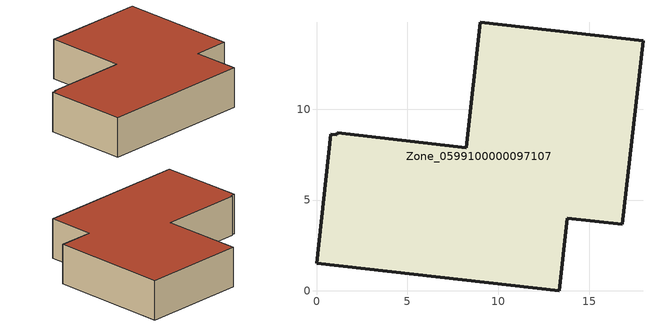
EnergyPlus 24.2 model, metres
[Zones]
Zone_0599100000097107
 floor ground (C_G): 13.35,0 0,1.52 0.79,8.62 1.13,8.58 1.14,8.7 8.24,7.87 9.01,14.79 17.97,13.77 16.82,3.65 13.8,4 z1.72
 wall outside (C_F): 0,1.52 13.35,0 13.8,4 16.82,3.65 17.97,13.77 9.01,14.79 8.24,7.87 1.14,8.7 1.13,8.58 0.79,8.62 0,1.52 z1.72:5.15
 roof outside (C_R): 1.14,8.7 1.13,8.58 0.79,8.62 0,1.52 13.35,0 13.8,4 16.82,3.65 17.97,13.77 9.01,14.79 8.24,7.87 z5.15
[BUILDING]
Pand.0599100000097107: North Axis=0; Terrain=City; Loads Convergence Tolerance Value=0.04; Temperature Convergence Tolerance Value=0.4; Solar Distribution=FullExterior; Maximum Number of Warmup Days=25; Minimum Number of Warmup Days=1
[Site:Location]
Rotterdam.The.Hague.AP_ZH_NLD Design_Conditions: Latitude=51.96; Longitude=4.45; Time Zone=1; Elevation=-4.5
[SITE:GROUNDTEMPERATURE:BUILDINGSURFACE]
18, 18, 18, 18, 18, 18, 18, 18, 18, 18, 18, 18
[MATERIAL] Thermal Absorptance=0.9; Solar Absorptance=0.7; Visible Absorptance=0.7
Name | Roughness | Thickness | Conductivity | Density | Specific Heat
G.D.1965 | MediumSmooth | 0.15 | 1 | 540 | 1210
F.D.1965 | Rough | 0.3 | 0.857143 | 1920 | 840
R.D.1965 | MediumRough | 0.2 | 0.08 | 1500 | 1000
[CONSTRUCTION]
C_G: G.D.1965
C_F: F.D.1965
C_R: R.D.1965
[ZONE]
Zone_0599100000097107: Type=1; Multiplier=1; Ceiling Height=Autocalculate; Volume=Autocalculate; Floor Area=autocalculate; Part of Total Floor Area=Yes
[ZONEINFILTRATION:DESIGNFLOWRATE]
Infil_Zone_0599100000097107: Zone or ZoneList or Space or SpaceList=Zone_0599100000097107; Schedule=AlwaysOn; Design Flow Rate Calculation Method=Flow/Area; Flow Rate per Floor Area=0.0042; Constant Term Coefficient=1; Temperature Term Coefficient=0; Velocity Term Coefficient=0; Velocity Squared Term Coefficient=0
[HVACTEMPLATE:ZONE:IDEALLOADSAIRSYSTEM]
Zone_0599100000097107: Maximum Heating Supply Air Temperature=50; Minimum Cooling Supply Air Temperature=13; Maximum Heating Supply Air Humidity Ratio=0.0156; Minimum Cooling Supply Air Humidity Ratio=0.0077; Heating Limit=NoLimit; Cooling Limit=NoLimit; Dehumidification Control Type=ConstantSensibleHeatRatio; Cooling Sensible Heat Ratio=0.7; Dehumidification Setpoint=60; Humidification Control Type=None; Humidification Setpoint=30; Outdoor Air Method=None; Outdoor Air Flow Rate per Person=0.00944; Outdoor Air Flow Rate per Zone Floor Area=0; Outdoor Air Flow Rate per Zone=0; Demand Controlled Ventilation Type=None; Outdoor Air Economizer Type=NoEconomizer; Heat Recovery Type=None; Sensible Heat Recovery Effectiveness=0.7; Latent Heat Recovery Effectiveness=0.65
[ZONECONTROL:THERMOSTAT]
ThermostatControl_Zone_0599100000097107: Zone or ZoneList=Zone_0599100000097107; Control Type Schedule=DualSetpointControlType; Control 1=Thermostat_Zone_0599100000097107; Temperature Difference Between Cutout And Setpoint=0
[THERMOSTATSETPOINT:DUALSETPOINT]
Thermostat_Zone_0599100000097107: Heating Setpoint Temperature Schedule=HeatingSetpoint_Zone_0599100000097107; Cooling Setpoint Temperature Schedule=CoolingSetpoint_Zone_0599100000097107
[SCHEDULE:COMPACT]
HeatingSetpoint_Zone_0599100000097107: Through: 12/31, For: AllDays, Until: 24:00, 21
CoolingSetpoint_Zone_0599100000097107: Through: 12/31, For: AllDays, Until: 24:00, 24
DualSetpointControlType: Through: 12/31, For: AllDays, Until: 24:00, 4
AlwaysOn: Through: 12/31, For: AllDays, Until: 24:00, 1
